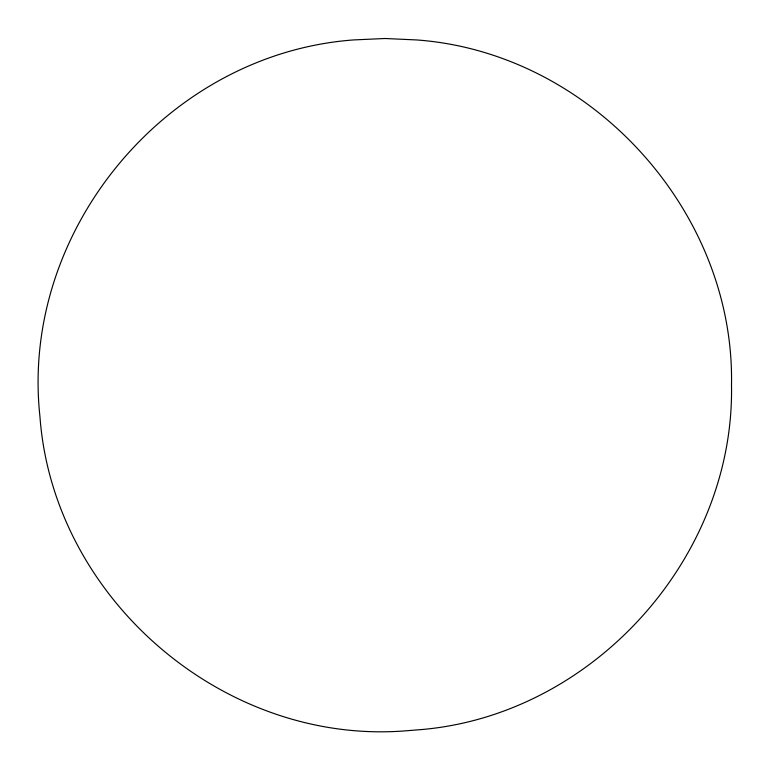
<?xml version="1.0" encoding="UTF-8"?>
<svg xmlns="http://www.w3.org/2000/svg" width="770" height="770" viewBox="0 0 770 770"><rect width="100%" height="100%" fill="white"/><g stroke="black" fill="none" stroke-linecap="round" stroke-linejoin="round"><path stroke-width="1.16" d="M421.758 729.546C593.497 714.502 734.753 557.355 731.5 385C734.888 210.701 590.34 52.418 416.483 39.934L385 38.5L353.517 39.934C166.975 53.775 19.76 230.461 39.934 416.483C53.101 597.655 222.309 744.099 403.538 731L421.729 729.546"/></g></svg>
